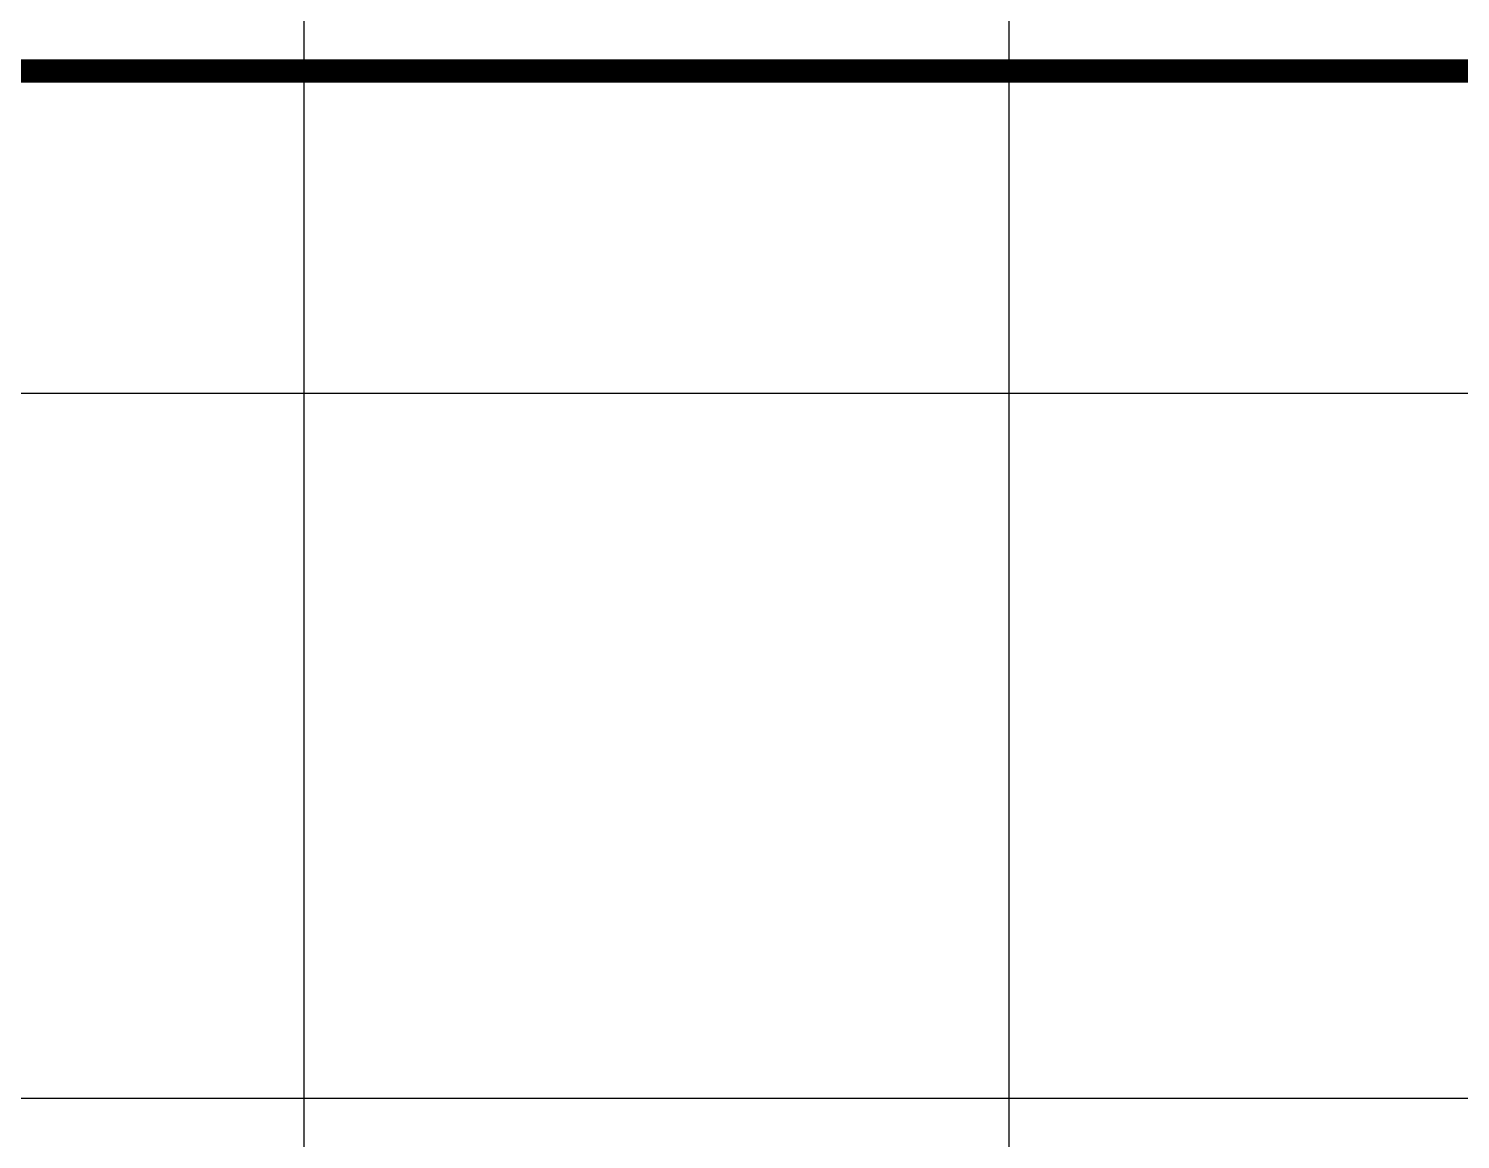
# Model space of a CAD drawing. Header units: millimetres. Extents: x 0 to 6090, y -6000 to 101.
# Drawn here: x 2766 to 3984, y -1835 to -890 of the extents above; entities that cross this region are included whole.
import ezdxf

# ---------------------------------------------------------------- set-up
doc = ezdxf.new("R2010")
doc.units = ezdxf.units.MM
doc.layers.add('high_way', color=7, linetype='Continuous', lineweight=40)

# ---------------------------------------------------------------- blocks, each defined once
blk = doc.blocks.new('*U1')
at = {"layer": 'Defpoints'}
blk.add_line((0, 3000), (0, -3000), dxfattribs=at)
blk = doc.blocks.new('*U2')
at = {"layer": 'Defpoints', "color": 0, "linetype": 'ByBlock', "lineweight": -2, "transparency": 16777216}
for p in [(3000, 20), (3000, 10), (3600, 20), (3600, 10), (3000, 0), (3600, 0)]:
    blk.add_blockref('*U1', p, dxfattribs=at)
blk = doc.blocks.new('*U3')
at = {"layer": 'Defpoints'}
blk.add_line((-3000, 0), (3000, 0), dxfattribs=at)
blk = doc.blocks.new('*U4')
at = {"layer": 'Defpoints', "color": 0, "linetype": 'ByBlock', "lineweight": -2, "transparency": 16777216}
for p in [(0, 4800), (10, 4800), (20, 4800), (30, 4800), (40, 4800), (50, 4800), (60, 4800), (70, 4800), (80, 4800), (90, 4800), (0, 4200), (10, 4200), (20, 4200), (30, 4200), (40, 4200), (50, 4200), (60, 4200), (70, 4200), (80, 4200), (90, 4200)]:
    blk.add_blockref('*U3', p, dxfattribs=at)

msp = doc.modelspace()

# ---------------------------------------------------------------- linework, layer by layer
at = {"layer": 'high_way', "const_width": 20}
for points in [[(925, -1533), (925, -1426, -0.41421356), (1425, -926), (4376, -926, -0.41421356), (4876, -1426), (4876, -1808)], [(4046, -2308), (4376, -2308, 0.41421356), (4876, -1808), (4876, -1426, 0.41421356), (4376, -926), (1425, -926)]]:
    msp.add_lwpolyline(points, format="xyb", dxfattribs=at)

# ---------------------------------------------------------------- block references
at = {"layer": 'Defpoints'}
for name, p in [('*U2', (0, -3000)), ('*U4', (3000, -6000))]:
    msp.add_blockref(name, p, dxfattribs=at)

doc.saveas('drawing.dxf')
